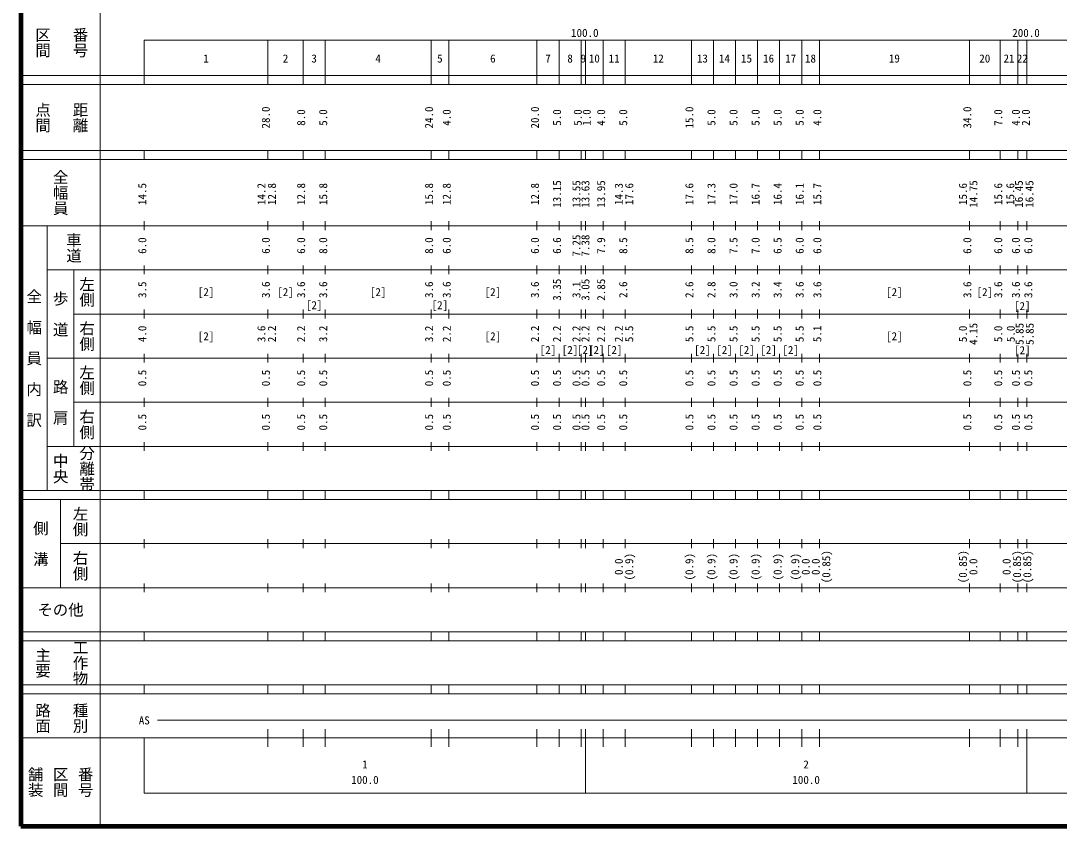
# Model space of a CAD drawing. Units: millimetres on the paper, enlarged 1000 times. Extents: x 40000 to 680000, y 20000 to 380000.
# Drawn here: x 40000 to 275374, y 20000 to 202409 of the extents above; entities that cross this region are included whole.
import ezdxf
from ezdxf.enums import TextEntityAlignment as Align

# ---------------------------------------------------------------- set-up
doc = ezdxf.new("R2010")
doc.units = ezdxf.units.MM
doc.header["$LTSCALE"] = 1000
doc.layers.add('M-TTL', color=2, linetype='Continuous', lineweight=140)
doc.layers.add('M-TTL-BAND', color=7, linetype='Continuous', lineweight=13)
doc.styles.add('@ＭＳ ゴシック', font='')
doc.styles.add('ＭＳ ゴシック', font='')
doc.styles.get('@ＭＳ ゴシック').set_extended_font_data('@MS Gothic')
doc.styles.get('ＭＳ ゴシック').set_extended_font_data('MS Gothic')

msp = doc.modelspace()

# ---------------------------------------------------------------- linework, layer by layer
at = {"layer": 'M-TTL'}
for p, q in [((40000, 380000), (40000, 20000)), ((40000, 20000), (680000, 20000))]:
    msp.add_line(p, q, dxfattribs=at)
at = {"layer": 'M-TTL-BAND'}
for p, q in [((58000, 370000), (58000, 20000)), ((68000, 198000), (579000, 198000)), ((68000, 198000), (68000, 188000)), ((96000, 188000), (96000, 198000)), ((104000, 188000), (104000, 198000)), ((109000, 188000), (109000, 198000)), ((133000, 188000), (133000, 198000)), ((137000, 188000), (137000, 198000)), ((157000, 188000), (157000, 198000)), ((162000, 188000), (162000, 198000)), ((167000, 188000), (167000, 198000)), ((168000, 188000), (168000, 198000)), ((172000, 188000), (172000, 198000)), ((177000, 188000), (177000, 198000)), ((192000, 188000), (192000, 198000)), ((197000, 188000), (197000, 198000)), ((202000, 188000), (202000, 198000)), ((207000, 188000), (207000, 198000)), ((212000, 188000), (212000, 198000)), ((217000, 188000), (217000, 198000)), ((221000, 188000), (221000, 198000)), ((255000, 188000), (255000, 198000)), ((262000, 188000), (262000, 198000)), ((266000, 188000), (266000, 198000)), ((268000, 188000), (268000, 198000)), ((40000, 190000), (579000, 190000)), ((40000, 188000), (579000, 188000)), ((40000, 173000), (579000, 173000)), ((68000, 171000), (68000, 173000)), ((96000, 171000), (96000, 173000)), ((104000, 171000), (104000, 173000)), ((109000, 171000), (109000, 173000)), ((133000, 171000), (133000, 173000)), ((137000, 171000), (137000, 173000)), ((157000, 171000), (157000, 173000)), ((162000, 171000), (162000, 173000)), ((167000, 171000), (167000, 173000)), ((168000, 171000), (168000, 173000)), ((172000, 171000), (172000, 173000)), ((177000, 171000), (177000, 173000)), ((192000, 171000), (192000, 173000)), ((197000, 171000), (197000, 173000)), ((202000, 171000), (202000, 173000)), ((207000, 171000), (207000, 173000)), ((212000, 171000), (212000, 173000)), ((217000, 171000), (217000, 173000)), ((221000, 171000), (221000, 173000)), ((255000, 171000), (255000, 173000)), ((262000, 171000), (262000, 173000)), ((266000, 171000), (266000, 173000)), ((268000, 171000), (268000, 173000)), ((40000, 171000), (579000, 171000)), ((40000, 156000), (579000, 156000)), ((46000, 96000), (46000, 156000)), ((68000, 155000), (68000, 157000)), ((96000, 155000), (96000, 157000)), ((104000, 155000), (104000, 157000)), ((109000, 155000), (109000, 157000)), ((133000, 155000), (133000, 157000)), ((137000, 155000), (137000, 157000)), ((157000, 155000), (157000, 157000)), ((162000, 155000), (162000, 157000)), ((167000, 155000), (167000, 157000)), ((168000, 155000), (168000, 157000)), ((172000, 155000), (172000, 157000)), ((177000, 155000), (177000, 157000)), ((192000, 155000), (192000, 157000)), ((197000, 155000), (197000, 157000)), ((202000, 155000), (202000, 157000)), ((207000, 155000), (207000, 157000)), ((212000, 155000), (212000, 157000)), ((217000, 155000), (217000, 157000)), ((221000, 155000), (221000, 157000)), ((255000, 155000), (255000, 157000)), ((262000, 155000), (262000, 157000)), ((266000, 155000), (266000, 157000)), ((268000, 155000), (268000, 157000)), ((46000, 146000), (579000, 146000)), ((52000, 146000), (52000, 106000)), ((68000, 145000), (68000, 147000)), ((96000, 145000), (96000, 147000)), ((104000, 145000), (104000, 147000)), ((109000, 145000), (109000, 147000)), ((133000, 145000), (133000, 147000)), ((137000, 145000), (137000, 147000)), ((157000, 145000), (157000, 147000)), ((162000, 145000), (162000, 147000)), ((167000, 145000), (167000, 147000)), ((168000, 145000), (168000, 147000)), ((172000, 145000), (172000, 147000)), ((177000, 145000), (177000, 147000)), ((192000, 145000), (192000, 147000)), ((197000, 145000), (197000, 147000)), ((202000, 145000), (202000, 147000)), ((207000, 145000), (207000, 147000)), ((212000, 145000), (212000, 147000)), ((217000, 145000), (217000, 147000)), ((221000, 145000), (221000, 147000)), ((255000, 145000), (255000, 147000)), ((262000, 145000), (262000, 147000)), ((266000, 145000), (266000, 147000)), ((268000, 145000), (268000, 147000)), ((68000, 135000), (68000, 137000)), ((96000, 135000), (96000, 137000)), ((104000, 135000), (104000, 137000)), ((109000, 135000), (109000, 137000)), ((133000, 135000), (133000, 137000)), ((137000, 135000), (137000, 137000)), ((157000, 135000), (157000, 137000)), ((162000, 135000), (162000, 137000)), ((167000, 135000), (167000, 137000)), ((168000, 135000), (168000, 137000)), ((172000, 135000), (172000, 137000)), ((177000, 135000), (177000, 137000)), ((192000, 135000), (192000, 137000)), ((197000, 135000), (197000, 137000)), ((202000, 135000), (202000, 137000)), ((207000, 135000), (207000, 137000)), ((212000, 135000), (212000, 137000)), ((217000, 135000), (217000, 137000)), ((221000, 135000), (221000, 137000)), ((255000, 135000), (255000, 137000)), ((262000, 135000), (262000, 137000)), ((266000, 135000), (266000, 137000)), ((268000, 135000), (268000, 137000)), ((52000, 136000), (579000, 136000)), ((46000, 126000), (579000, 126000)), ((68000, 125000), (68000, 127000)), ((96000, 125000), (96000, 127000)), ((104000, 125000), (104000, 127000)), ((109000, 125000), (109000, 127000)), ((133000, 125000), (133000, 127000)), ((137000, 125000), (137000, 127000)), ((157000, 125000), (157000, 127000)), ((162000, 125000), (162000, 127000)), ((167000, 125000), (167000, 127000)), ((168000, 125000), (168000, 127000)), ((172000, 125000), (172000, 127000)), ((177000, 125000), (177000, 127000)), ((192000, 125000), (192000, 127000)), ((197000, 125000), (197000, 127000)), ((202000, 125000), (202000, 127000)), ((207000, 125000), (207000, 127000)), ((212000, 125000), (212000, 127000)), ((217000, 125000), (217000, 127000)), ((221000, 125000), (221000, 127000)), ((255000, 125000), (255000, 127000)), ((262000, 125000), (262000, 127000)), ((266000, 125000), (266000, 127000)), ((268000, 125000), (268000, 127000)), ((52000, 116000), (579000, 116000)), ((68000, 115000), (68000, 117000)), ((96000, 115000), (96000, 117000)), ((104000, 115000), (104000, 117000)), ((109000, 115000), (109000, 117000)), ((133000, 115000), (133000, 117000)), ((137000, 115000), (137000, 117000)), ((157000, 115000), (157000, 117000)), ((162000, 115000), (162000, 117000)), ((167000, 115000), (167000, 117000)), ((168000, 115000), (168000, 117000)), ((172000, 115000), (172000, 117000)), ((177000, 115000), (177000, 117000)), ((192000, 115000), (192000, 117000)), ((197000, 115000), (197000, 117000)), ((202000, 115000), (202000, 117000)), ((207000, 115000), (207000, 117000)), ((212000, 115000), (212000, 117000)), ((217000, 115000), (217000, 117000)), ((221000, 115000), (221000, 117000)), ((255000, 115000), (255000, 117000)), ((262000, 115000), (262000, 117000)), ((266000, 115000), (266000, 117000)), ((268000, 115000), (268000, 117000)), ((46000, 106000), (579000, 106000)), ((68000, 105000), (68000, 107000)), ((96000, 105000), (96000, 107000)), ((104000, 105000), (104000, 107000)), ((109000, 105000), (109000, 107000)), ((133000, 105000), (133000, 107000)), ((137000, 105000), (137000, 107000)), ((157000, 105000), (157000, 107000)), ((162000, 105000), (162000, 107000)), ((167000, 105000), (167000, 107000)), ((168000, 105000), (168000, 107000)), ((172000, 105000), (172000, 107000)), ((177000, 105000), (177000, 107000)), ((192000, 105000), (192000, 107000)), ((197000, 105000), (197000, 107000)), ((202000, 105000), (202000, 107000)), ((207000, 105000), (207000, 107000)), ((212000, 105000), (212000, 107000)), ((217000, 105000), (217000, 107000)), ((221000, 105000), (221000, 107000)), ((255000, 105000), (255000, 107000)), ((262000, 105000), (262000, 107000)), ((266000, 105000), (266000, 107000)), ((268000, 105000), (268000, 107000)), ((40000, 96000), (579000, 96000)), ((68000, 94000), (68000, 96000)), ((96000, 94000), (96000, 96000)), ((104000, 94000), (104000, 96000)), ((109000, 94000), (109000, 96000)), ((133000, 94000), (133000, 96000)), ((137000, 94000), (137000, 96000)), ((157000, 94000), (157000, 96000)), ((162000, 94000), (162000, 96000)), ((167000, 94000), (167000, 96000)), ((168000, 94000), (168000, 96000)), ((172000, 94000), (172000, 96000)), ((177000, 94000), (177000, 96000)), ((192000, 94000), (192000, 96000)), ((197000, 94000), (197000, 96000)), ((202000, 94000), (202000, 96000)), ((207000, 94000), (207000, 96000)), ((212000, 94000), (212000, 96000)), ((217000, 94000), (217000, 96000)), ((221000, 94000), (221000, 96000)), ((255000, 94000), (255000, 96000)), ((262000, 94000), (262000, 96000)), ((266000, 94000), (266000, 96000)), ((268000, 94000), (268000, 96000)), ((40000, 94000), (579000, 94000)), ((49000, 94000), (49000, 74000)), ((68000, 83000), (68000, 85000)), ((96000, 83000), (96000, 85000)), ((104000, 83000), (104000, 85000)), ((109000, 83000), (109000, 85000)), ((133000, 83000), (133000, 85000)), ((137000, 83000), (137000, 85000)), ((157000, 83000), (157000, 85000)), ((162000, 83000), (162000, 85000)), ((167000, 83000), (167000, 85000)), ((168000, 83000), (168000, 85000)), ((172000, 83000), (172000, 85000)), ((177000, 83000), (177000, 85000)), ((192000, 83000), (192000, 85000)), ((197000, 83000), (197000, 85000)), ((202000, 83000), (202000, 85000)), ((207000, 83000), (207000, 85000)), ((212000, 83000), (212000, 85000)), ((217000, 83000), (217000, 85000)), ((221000, 83000), (221000, 85000)), ((255000, 83000), (255000, 85000)), ((262000, 83000), (262000, 85000)), ((266000, 83000), (266000, 85000)), ((268000, 83000), (268000, 85000)), ((49000, 84000), (579000, 84000)), ((40000, 74000), (579000, 74000)), ((68000, 73000), (68000, 75000)), ((96000, 73000), (96000, 75000)), ((104000, 73000), (104000, 75000)), ((109000, 73000), (109000, 75000)), ((133000, 73000), (133000, 75000)), ((137000, 73000), (137000, 75000)), ((157000, 73000), (157000, 75000)), ((162000, 73000), (162000, 75000)), ((167000, 73000), (167000, 75000)), ((168000, 73000), (168000, 75000)), ((172000, 73000), (172000, 75000)), ((177000, 73000), (177000, 75000)), ((192000, 73000), (192000, 75000)), ((197000, 73000), (197000, 75000)), ((202000, 73000), (202000, 75000)), ((207000, 73000), (207000, 75000)), ((212000, 73000), (212000, 75000)), ((217000, 73000), (217000, 75000)), ((221000, 73000), (221000, 75000)), ((255000, 73000), (255000, 75000)), ((262000, 73000), (262000, 75000)), ((266000, 73000), (266000, 75000)), ((268000, 73000), (268000, 75000)), ((40000, 64000), (579000, 64000)), ((68000, 62000), (68000, 64000)), ((96000, 62000), (96000, 64000)), ((104000, 62000), (104000, 64000)), ((109000, 62000), (109000, 64000)), ((133000, 62000), (133000, 64000)), ((137000, 62000), (137000, 64000)), ((157000, 62000), (157000, 64000)), ((162000, 62000), (162000, 64000)), ((167000, 62000), (167000, 64000)), ((168000, 62000), (168000, 64000)), ((172000, 62000), (172000, 64000)), ((177000, 62000), (177000, 64000)), ((192000, 62000), (192000, 64000)), ((197000, 62000), (197000, 64000)), ((202000, 62000), (202000, 64000)), ((207000, 62000), (207000, 64000)), ((212000, 62000), (212000, 64000)), ((217000, 62000), (217000, 64000)), ((221000, 62000), (221000, 64000)), ((255000, 62000), (255000, 64000)), ((262000, 62000), (262000, 64000)), ((266000, 62000), (266000, 64000)), ((268000, 62000), (268000, 64000)), ((40000, 62000), (579000, 62000)), ((40000, 52000), (579000, 52000)), ((68000, 50000), (68000, 52000)), ((96000, 50000), (96000, 52000)), ((104000, 50000), (104000, 52000)), ((109000, 50000), (109000, 52000)), ((133000, 50000), (133000, 52000)), ((137000, 50000), (137000, 52000)), ((157000, 50000), (157000, 52000)), ((162000, 50000), (162000, 52000)), ((167000, 50000), (167000, 52000)), ((168000, 50000), (168000, 52000)), ((172000, 50000), (172000, 52000)), ((177000, 50000), (177000, 52000)), ((192000, 50000), (192000, 52000)), ((197000, 50000), (197000, 52000)), ((202000, 50000), (202000, 52000)), ((207000, 50000), (207000, 52000)), ((212000, 50000), (212000, 52000)), ((217000, 50000), (217000, 52000)), ((221000, 50000), (221000, 52000)), ((255000, 50000), (255000, 52000)), ((262000, 50000), (262000, 52000)), ((266000, 50000), (266000, 52000)), ((268000, 50000), (268000, 52000)), ((40000, 50000), (579000, 50000)), ((71000, 44000), (565000, 44000)), ((96000, 38000), (96000, 42000)), ((104000, 38000), (104000, 42000)), ((109000, 38000), (109000, 42000)), ((133000, 38000), (133000, 42000)), ((137000, 38000), (137000, 42000)), ((157000, 38000), (157000, 42000)), ((162000, 38000), (162000, 42000)), ((167000, 38000), (167000, 42000)), ((168000, 27500), (168000, 42000)), ((172000, 38000), (172000, 42000)), ((177000, 38000), (177000, 42000)), ((192000, 38000), (192000, 42000)), ((197000, 38000), (197000, 42000)), ((202000, 38000), (202000, 42000)), ((207000, 38000), (207000, 42000)), ((212000, 38000), (212000, 42000)), ((217000, 38000), (217000, 42000)), ((221000, 38000), (221000, 42000)), ((255000, 38000), (255000, 42000)), ((262000, 38000), (262000, 42000)), ((266000, 38000), (266000, 42000)), ((268000, 27500), (268000, 42000)), ((40000, 40000), (579000, 40000)), ((68000, 40000), (68000, 27500)), ((68000, 27500), (579000, 27500))]:
    msp.add_line(p, q, dxfattribs=at)

# ---------------------------------------------------------------- texts
at = {"layer": 'M-TTL-BAND', "style": '@ＭＳ ゴシック'}
for s, p in [('区間', (45000, 197500)), ('番号', (53500, 197500)), ('点間', (45000, 180500)), ('距離', (53500, 180500)), ('全幅員', (49000, 163500)), ('車道', (52000, 151000)), ('左側', (55000, 141000)), ('全\u3000幅\u3000員\u3000内\u3000訳', (43000, 126000)), ('歩\u3000道', (49000, 136000)), ('右側', (55000, 131000)), ('左側', (55000, 121000)), ('路\u3000肩', (49000, 116000)), ('右側', (55000, 111000)), ('分離帯', (55000, 101000)), ('中央', (49000, 101000)), ('左側', (53500, 89000)), ('側\u3000溝', (44500, 84000)), ('右側', (53500, 79000)), ('工作物', (53500, 57000)), ('主要', (45000, 57000)), ('路面', (45000, 44500)), ('種別', (53500, 44500)), ('舗装', (43333, 30000)), ('区間', (49000, 30000)), ('番号', (54667, 30000))]:
    msp.add_text(s, height=2566, rotation=270, dxfattribs=at).set_placement(p, align=Align.MIDDLE_CENTER)
at = {"layer": 'M-TTL-BAND', "style": 'ＭＳ ゴシック'}
for s, p in [('100.0', (167844, 198195)), ('200.0', (267844, 198195)), ('1', (82000, 192405)), ('2', (100000, 192405)), ('3', (106500, 192405)), ('4', (121000, 192405)), ('5', (135000, 192405)), ('6', (147000, 192405)), ('7', (159500, 192405)), ('8', (164500, 192405)), ('9', (167500, 192405)), ('10', (170000, 192405)), ('11', (174500, 192405)), ('12', (184500, 192405)), ('13', (194500, 192405)), ('14', (199500, 192405)), ('15', (204500, 192405)), ('16', (209500, 192405)), ('17', (214500, 192405)), ('18', (219000, 192405)), ('19', (238000, 192405)), ('20', (258500, 192405)), ('21', (264000, 192405)), ('22', (267000, 192405)), ('[2]', (82000, 139500)), ('[2]', (100000, 139500)), ('[2]', (121000, 139500)), ('[2]', (147000, 139500)), ('[2]', (238000, 139500)), ('[2]', (258500, 139500)), ('[2]', (106500, 136545)), ('[2]', (135000, 136545)), ('[2]', (267000, 136329)), ('[2]', (82000, 129500)), ('[2]', (147000, 129500)), ('[2]', (238000, 129500)), ('[2]', (159500, 126393)), ('[2]', (164500, 126393)), ('[2]', (167937, 126393)), ('[2]', (170437, 126393)), ('[2]', (174500, 126393)), ('[2]', (194500, 126393)), ('[2]', (199500, 126393)), ('[2]', (204500, 126393)), ('[2]', (209500, 126393)), ('[2]', (214500, 126393)), ('[2]', (267000, 126329)), ('AS', (68000, 42500)), ('1', (118000, 32523)), ('2', (218000, 32523)), ('100.0', (118000, 29033)), ('100.0', (218000, 29033))]:
    msp.add_text(s, height=1833, dxfattribs=at).set_placement(p, align=Align.BOTTOM_CENTER)
for s, p in [('28.0', (97000, 180500)), ('8.0', (105000, 180500)), ('5.0', (110000, 180500)), ('24.0', (134000, 180500)), ('4.0', (138000, 180500)), ('20.0', (158000, 180500)), ('5.0', (163000, 180500)), ('5.0', (167705, 180500)), ('1.0', (169732, 180500)), ('4.0', (173000, 180500)), ('5.0', (178000, 180500)), ('15.0', (193000, 180500)), ('5.0', (198000, 180500)), ('5.0', (203000, 180500)), ('5.0', (208000, 180500)), ('5.0', (213000, 180500)), ('5.0', (218000, 180500)), ('4.0', (222000, 180500)), ('34.0', (256000, 180500)), ('7.0', (263000, 180500)), ('4.0', (267000, 180500)), ('2.0', (269264, 180500)), ('14.5', (69000, 163174)), ('14.2', (96000, 163174)), ('12.8', (98370, 163174)), ('12.8', (105000, 163174)), ('15.8', (110000, 163174)), ('15.8', (134000, 163174)), ('12.8', (138000, 163174)), ('12.8', (158000, 163174)), ('13.15', (163000, 163174)), ('13.55', (167397, 163174)), ('13.63', (169437, 163174)), ('13.95', (173000, 163174)), ('14.3', (177000, 163174)), ('17.6', (179370, 163174)), ('17.6', (193000, 163174)), ('17.3', (198000, 163174)), ('17.0', (203000, 163174)), ('16.7', (208000, 163174)), ('16.4', (213000, 163174)), ('16.1', (218000, 163174)), ('15.7', (222000, 163174)), ('15.6', (255000, 163174)), ('14.75', (257370, 163174)), ('15.6', (263000, 163174)), ('15.6', (265737, 163174)), ('16.45', (267684, 163174)), ('16.45', (270077, 163174)), ('6.0', (69000, 151500)), ('6.0', (97000, 151500)), ('6.0', (105000, 151500)), ('8.0', (110000, 151500)), ('8.0', (134000, 151500)), ('6.0', (138000, 151500)), ('6.0', (158000, 151500)), ('6.6', (163000, 151500)), ('7.25', (167397, 151500)), ('7.38', (169437, 151500)), ('7.9', (173000, 151500)), ('8.5', (178000, 151500)), ('8.5', (193000, 151500)), ('8.0', (198000, 151500)), ('7.5', (203000, 151500)), ('7.0', (208000, 151500)), ('6.5', (213000, 151500)), ('6.0', (218000, 151500)), ('6.0', (222000, 151500)), ('6.0', (256000, 151500)), ('6.0', (263000, 151500)), ('6.0', (267000, 151500)), ('6.0', (269817, 151500)), ('3.35', (163000, 141500)), ('3.05', (169437, 141500)), ('2.85', (173000, 141500)), ('3.5', (69000, 141500)), ('3.6', (97000, 141500)), ('3.6', (105000, 141500)), ('3.6', (110000, 141500)), ('3.6', (134000, 141500)), ('3.6', (138000, 141500)), ('3.6', (158000, 141500)), ('3.1', (167397, 141500)), ('2.6', (178000, 141500)), ('2.6', (193000, 141500)), ('2.8', (198000, 141500)), ('3.0', (203000, 141500)), ('3.2', (208000, 141500)), ('3.4', (213000, 141500)), ('3.6', (218000, 141500)), ('3.6', (222000, 141500)), ('3.6', (256000, 141500)), ('3.6', (263000, 141500)), ('3.6', (267000, 141500)), ('3.6', (269817, 141500)), ('4.0', (69000, 131500)), ('3.6', (96000, 131500)), ('2.2', (98370, 131500)), ('2.2', (105000, 131500)), ('3.2', (110000, 131500)), ('3.2', (134000, 131500)), ('2.2', (138000, 131500)), ('2.2', (158000, 131500)), ('2.2', (163000, 131500)), ('2.2', (167397, 131500)), ('2.2', (169437, 131500)), ('2.2', (173000, 131500)), ('2.2', (177000, 131500)), ('5.5', (179370, 131500)), ('5.5', (193000, 131500)), ('5.5', (198000, 131500)), ('5.5', (203000, 131500)), ('5.5', (208000, 131500)), ('5.5', (213000, 131500)), ('5.5', (218000, 131500)), ('5.1', (222000, 131500)), ('5.0', (255000, 131500)), ('4.15', (257370, 131500)), ('5.0', (263000, 131500)), ('5.0', (265846, 131500)), ('5.85', (267847, 131500)), ('5.85', (270135, 131500)), ('0.5', (69000, 121500)), ('0.5', (97000, 121500)), ('0.5', (105000, 121500)), ('0.5', (110000, 121500)), ('0.5', (134000, 121500)), ('0.5', (138000, 121500)), ('0.5', (158000, 121500)), ('0.5', (163000, 121500)), ('0.5', (167397, 121500)), ('0.5', (169437, 121500)), ('0.5', (173000, 121500)), ('0.5', (178000, 121500)), ('0.5', (193000, 121500)), ('0.5', (198000, 121500)), ('0.5', (203000, 121500)), ('0.5', (208000, 121500)), ('0.5', (213000, 121500)), ('0.5', (218000, 121500)), ('0.5', (222000, 121500)), ('0.5', (256000, 121500)), ('0.5', (263000, 121500)), ('0.5', (267000, 121500)), ('0.5', (269817, 121500)), ('0.5', (69000, 111500)), ('0.5', (97000, 111500)), ('0.5', (105000, 111500)), ('0.5', (110000, 111500)), ('0.5', (134000, 111500)), ('0.5', (138000, 111500)), ('0.5', (158000, 111500)), ('0.5', (163000, 111500)), ('0.5', (167397, 111500)), ('0.5', (169437, 111500)), ('0.5', (173000, 111500)), ('0.5', (178000, 111500)), ('0.5', (193000, 111500)), ('0.5', (198000, 111500)), ('0.5', (203000, 111500)), ('0.5', (208000, 111500)), ('0.5', (213000, 111500)), ('0.5', (218000, 111500)), ('0.5', (222000, 111500)), ('0.5', (256000, 111500)), ('0.5', (263000, 111500)), ('0.5', (267000, 111500)), ('0.5', (269817, 111500)), ('0.0', (177000, 78764)), ('(0.9)', (179370, 78764)), ('(0.9)', (193000, 78764)), ('(0.9)', (198000, 78764)), ('(0.9)', (203000, 78764)), ('(0.9)', (208000, 78764)), ('(0.9)', (213000, 78764)), ('(0.9)', (217000, 78764)), ('0.0', (219370, 78764)), ('0.0', (221643, 78764)), ('(0.85)', (224013, 78764)), ('(0.85)', (255000, 78764)), ('0.0', (257370, 78764)), ('0.0', (264901, 78764)), ('(0.85)', (267271, 78764)), ('(0.85)', (269594, 78764))]:
    msp.add_text(s, height=1833, rotation=90, dxfattribs=at).set_placement(p, align=Align.BOTTOM_CENTER)
msp.add_text('その他', height=2566, dxfattribs=at).set_placement((49000, 69000), align=Align.MIDDLE_CENTER)

doc.saveas('drawing.dxf')
